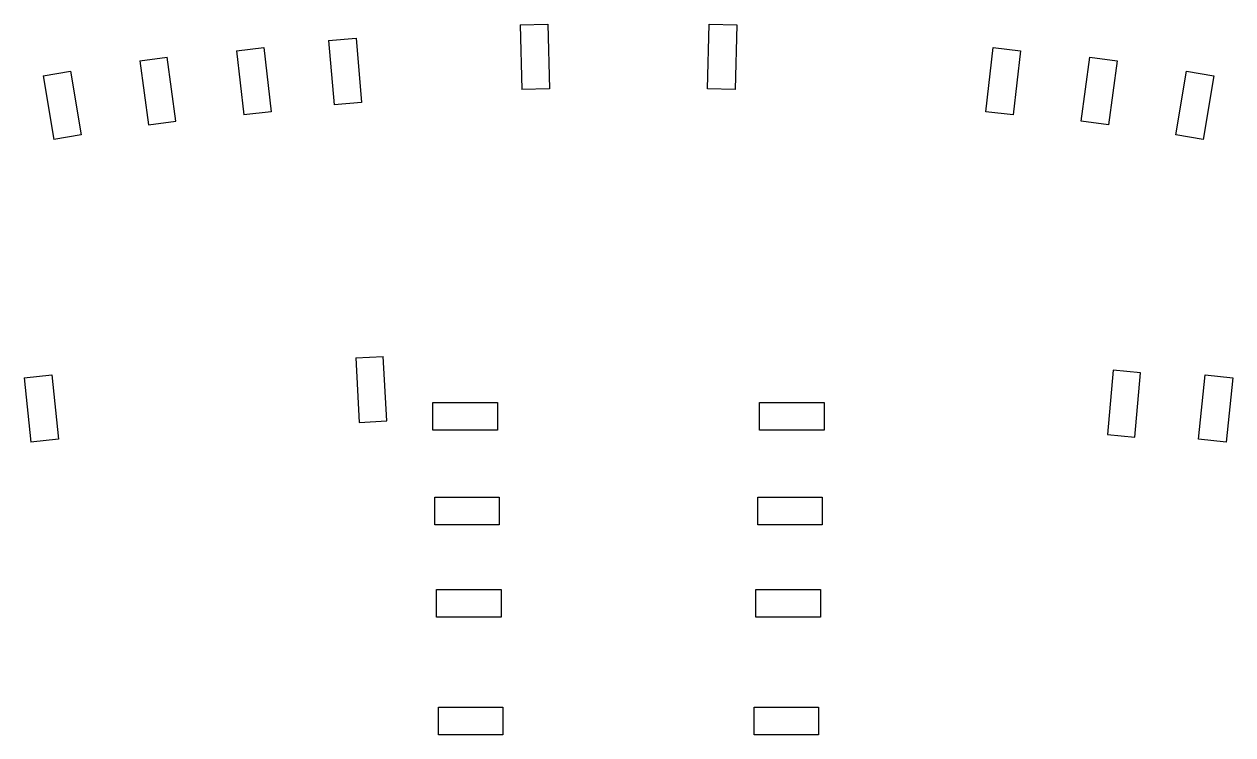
# Model space of a CAD drawing. Header units: millimetres. Extents: x -32.7 to 32.7, y -26.5 to 12.
import ezdxf

# ---------------------------------------------------------------- set-up
doc = ezdxf.new("R2010")
doc.units = ezdxf.units.MM
doc.layers.add('Sketch', color=7, linetype='CONTINUOUS')

msp = doc.modelspace()

# ---------------------------------------------------------------- linework, layer by layer
at = {"layer": 'Sketch'}
for p, q in [((-5.874, 11.96), (-4.375, 11.999)), ((-5.874, 11.96), (-5.783, 8.461)), ((-4.375, 11.999), (-4.283, 8.5)), ((4.283, 8.5), (4.375, 11.999)), ((4.375, 11.999), (5.874, 11.96)), ((5.874, 11.96), (5.783, 8.461)), ((-16.245, 11.114), (-14.75, 11.238)), ((-14.75, 11.238), (-14.46, 7.75)), ((-21.24, 10.558), (-19.75, 10.728)), ((-21.24, 10.558), (-20.844, 7.08)), ((-19.75, 10.728), (-19.354, 7.25)), ((-16.245, 11.114), (-15.955, 7.626)), ((19.354, 7.25), (19.75, 10.728)), ((19.75, 10.728), (21.24, 10.558)), ((21.24, 10.558), (20.844, 7.08)), ((-26.477, 10.016), (-24.99, 10.218)), ((-26.477, 10.016), (-26.005, 6.548)), ((-24.518, 6.75), (-24.99, 10.218)), ((24.518, 6.75), (24.99, 10.218)), ((24.99, 10.218), (26.477, 10.016)), ((26.477, 10.016), (26.005, 6.548)), ((-31.706, 9.204), (-30.227, 9.452)), ((-31.706, 9.204), (-31.128, 5.752)), ((-30.227, 9.452), (-29.649, 6)), ((29.649, 6), (30.227, 9.452)), ((30.227, 9.452), (31.706, 9.204)), ((31.706, 9.204), (31.128, 5.752)), ((-4.283, 8.5), (-5.783, 8.461)), ((5.783, 8.461), (4.283, 8.5)), ((-19.354, 7.25), (-20.844, 7.08)), ((-14.46, 7.75), (-15.955, 7.626)), ((20.844, 7.08), (19.354, 7.25)), ((-26.005, 6.548), (-24.518, 6.75)), ((26.005, 6.548), (24.518, 6.75)), ((-29.649, 6), (-31.128, 5.752)), ((31.128, 5.752), (29.649, 6)), ((-14.781, -6.079), (-13.283, -6)), ((-14.781, -6.079), (-14.598, -9.574)), ((-13.1, -9.495), (-13.283, -6)), ((-32.742, -7.157), (-31.25, -7)), ((-32.742, -7.157), (-32.376, -10.638)), ((-31.25, -7), (-30.884, -10.481)), ((26.25, -6.75), (25.945, -10.237)), ((27.744, -6.881), (26.25, -6.75)), ((27.439, -10.367), (27.744, -6.881)), ((30.884, -10.481), (31.25, -7)), ((31.25, -7), (32.742, -7.157)), ((32.742, -7.157), (32.376, -10.638)), ((-10.6, -8.5), (-7.1, -8.5)), ((-10.6, -10), (-10.6, -8.5)), ((-7.1, -8.5), (-7.1, -10)), ((7.1, -8.5), (10.6, -8.5)), ((7.1, -10), (7.1, -8.5)), ((10.6, -8.5), (10.6, -10)), ((-14.598, -9.574), (-13.1, -9.495)), ((-7.1, -10), (-10.6, -10)), ((10.6, -10), (7.1, -10)), ((25.945, -10.237), (27.439, -10.367)), ((-30.884, -10.481), (-32.376, -10.638)), ((32.376, -10.638), (30.884, -10.481)), ((-10.5, -13.625), (-7, -13.625)), ((-10.5, -15.125), (-10.5, -13.625)), ((-7, -13.625), (-7, -15.125)), ((7, -13.625), (10.5, -13.625)), ((7, -15.125), (7, -13.625)), ((10.5, -13.625), (10.5, -15.125)), ((-7, -15.125), (-10.5, -15.125)), ((10.5, -15.125), (7, -15.125)), ((-10.4, -18.625), (-6.9, -18.625)), ((-10.4, -20.125), (-10.4, -18.625)), ((-6.9, -18.625), (-6.9, -20.125)), ((6.9, -18.625), (10.4, -18.625)), ((6.9, -20.125), (6.9, -18.625)), ((10.4, -18.625), (10.4, -20.125)), ((-6.9, -20.125), (-10.4, -20.125)), ((10.4, -20.125), (6.9, -20.125)), ((-10.3, -25), (-6.8, -25)), ((-10.3, -26.5), (-10.3, -25)), ((-6.8, -25), (-6.8, -26.5)), ((6.8, -25), (10.3, -25)), ((6.8, -26.5), (6.8, -25)), ((10.3, -25), (10.3, -26.5)), ((-6.8, -26.5), (-10.3, -26.5)), ((10.3, -26.5), (6.8, -26.5))]:
    msp.add_line(p, q, dxfattribs=at)

doc.saveas('drawing.dxf')
